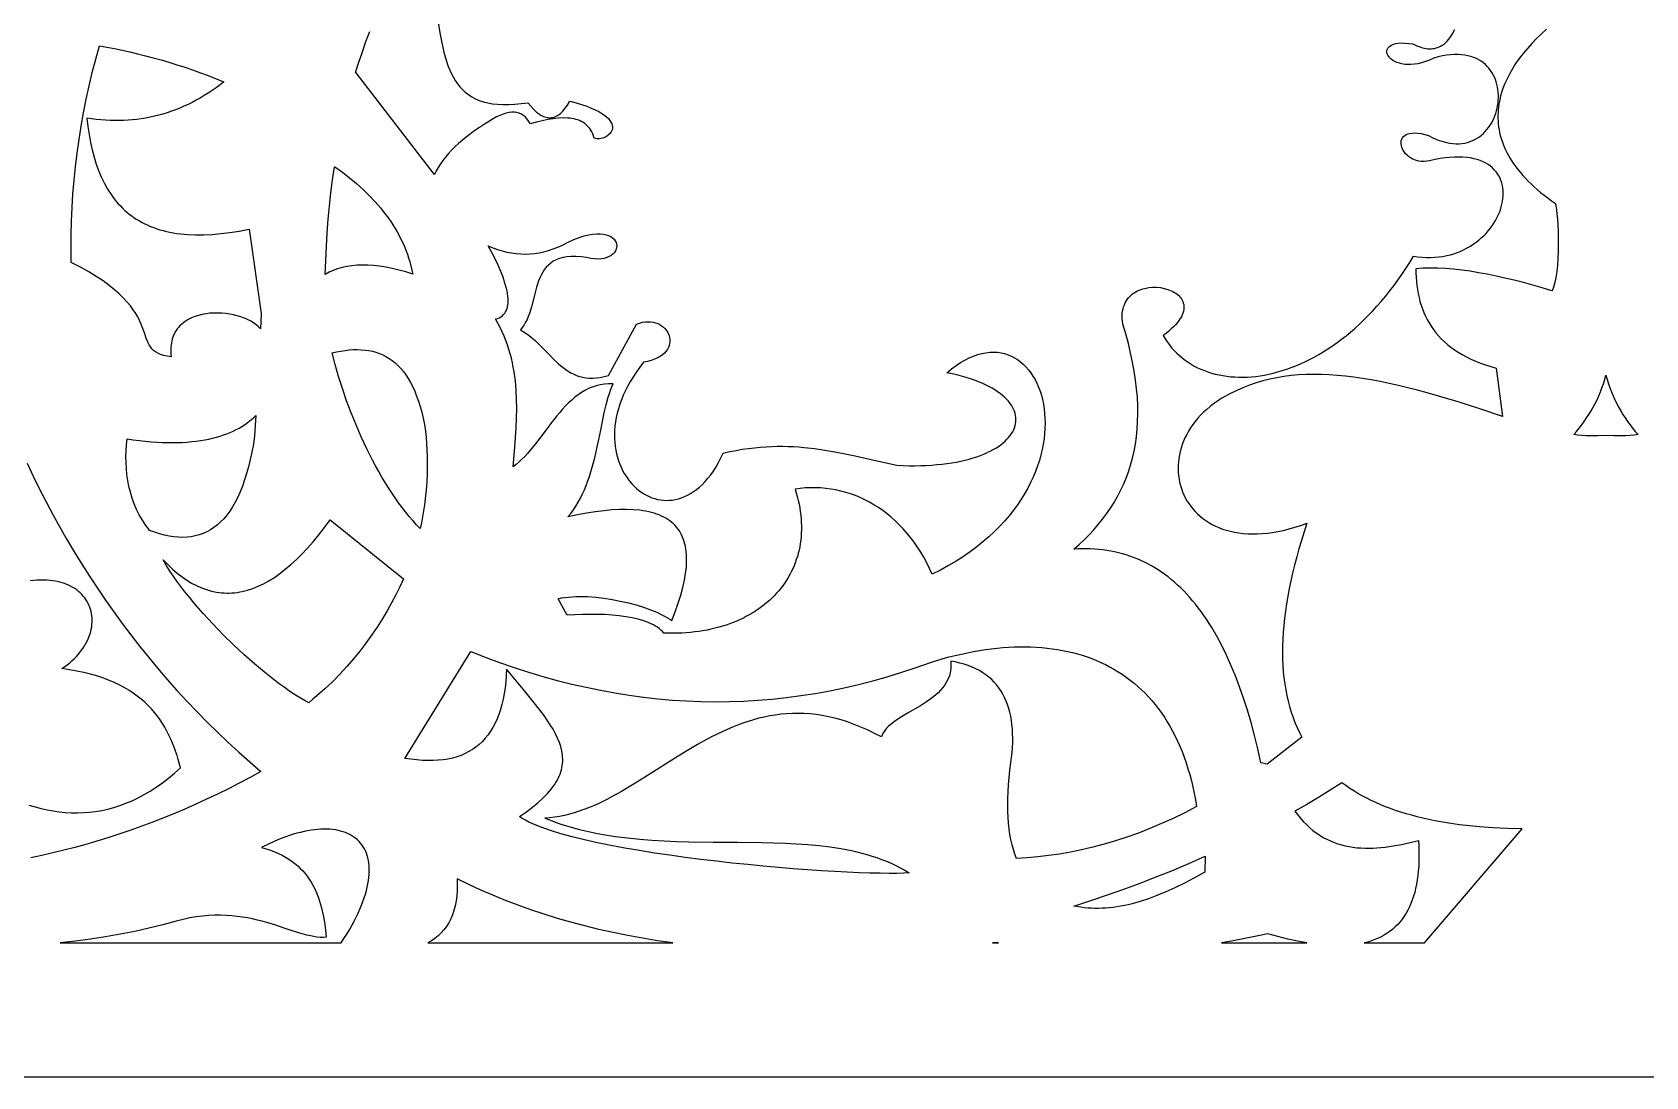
# Model space of a CAD drawing. Extents: x -52 to 65, y 50 to 90.
# Drawn here: x -2.42 to 30.79, y 49.67 to 71.16 of the extents above; entities that cross this region are included whole.
import ezdxf

# ---------------------------------------------------------------- set-up
doc = ezdxf.new("R2010")
doc.units = 0
doc.header["$MEASUREMENT"] = 0
doc.layers.add('LAYER_1', color=18, linetype='CONTINUOUS')

msp = doc.modelspace()

# ---------------------------------------------------------------- linework, layer by layer
at = {"layer": 'LAYER_1'}
for points in [[(5.939, 71.369), (5.972, 71.152), (6.009, 70.945), (6.03, 70.846), (6.053, 70.75), (6.078, 70.657), (6.105, 70.567), (6.135, 70.48), (6.168, 70.397), (6.204, 70.318), (6.243, 70.242), (6.285, 70.171), (6.331, 70.104), (6.382, 70.04), (6.436, 69.982), (6.495, 69.928), (6.559, 69.879), (6.628, 69.834), (6.702, 69.795), (6.782, 69.761), (6.867, 69.732), (6.958, 69.709), (7.056, 69.691), (7.159, 69.679), (7.27, 69.673), (7.387, 69.674), (7.512, 69.68), (7.644, 69.693), (7.783, 69.713), (7.844, 69.639), (7.904, 69.575), (7.963, 69.521), (8.021, 69.477), (8.049, 69.459), (8.078, 69.444), (8.106, 69.431), (8.134, 69.42), (8.162, 69.413), (8.189, 69.407), (8.217, 69.404), (8.244, 69.404), (8.271, 69.406), (8.298, 69.411), (8.324, 69.418), (8.35, 69.428), (8.376, 69.44), (8.402, 69.455), (8.428, 69.473), (8.453, 69.493), (8.503, 69.54), (8.553, 69.598), (8.601, 69.665), (8.649, 69.743), (8.775, 69.709), (8.889, 69.674), (8.993, 69.638), (9.085, 69.602), (9.168, 69.566), (9.24, 69.529), (9.303, 69.492), (9.357, 69.456), (9.403, 69.42), (9.44, 69.384), (9.47, 69.348), (9.493, 69.314), (9.509, 69.28), (9.519, 69.247), (9.523, 69.215), (9.522, 69.184), (9.515, 69.155), (9.505, 69.128), (9.49, 69.102), (9.473, 69.078), (9.451, 69.056), (9.428, 69.036), (9.402, 69.018), (9.375, 69.003), (9.346, 68.99), (9.317, 68.98), (9.287, 68.973), (9.257, 68.969), (9.228, 68.968), (9.2, 68.97), (9.173, 68.976), (9.149, 68.985), (9.134, 69.029), (9.117, 69.071), (9.098, 69.11), (9.078, 69.146), (9.055, 69.179), (9.031, 69.21), (9.004, 69.238), (8.976, 69.264), (8.947, 69.288), (8.915, 69.309), (8.882, 69.327), (8.847, 69.344), (8.81, 69.358), (8.772, 69.37), (8.732, 69.38), (8.69, 69.388), (8.647, 69.394), (8.603, 69.397), (8.509, 69.4), (8.409, 69.394), (8.304, 69.383), (8.194, 69.364), (8.078, 69.34), (7.958, 69.311), (7.833, 69.276), (7.802, 69.329), (7.768, 69.375), (7.731, 69.415), (7.692, 69.448), (7.649, 69.474), (7.604, 69.494), (7.556, 69.508), (7.505, 69.515), (7.451, 69.515), (7.395, 69.509), (7.335, 69.497), (7.273, 69.477), (7.208, 69.452), (7.14, 69.419), (7.069, 69.381), (6.995, 69.335), (6.89, 69.27), (6.789, 69.205), (6.693, 69.139), (6.601, 69.073), (6.513, 69.006), (6.431, 68.938), (6.352, 68.871), (6.279, 68.802), (6.21, 68.734), (6.146, 68.664), (6.086, 68.595), (6.032, 68.524), (5.982, 68.454), (5.937, 68.382), (5.897, 68.311), (5.862, 68.238), (5.862, 68.238), (5.832, 68.266), (4.252, 70.326), (4.237, 70.333), (4.304, 70.548), (4.376, 70.76), (4.45, 70.969), (4.528, 71.175)], [(28.744, 71.226), (28.639, 71.13), (28.538, 71.033), (28.442, 70.933), (28.351, 70.831), (28.265, 70.728), (28.185, 70.623), (28.11, 70.517), (28.042, 70.409), (27.98, 70.299), (27.925, 70.189), (27.876, 70.078), (27.835, 69.965), (27.801, 69.851), (27.775, 69.737), (27.765, 69.679), (27.757, 69.622), (27.751, 69.564), (27.747, 69.506), (27.745, 69.448), (27.745, 69.39), (27.748, 69.331), (27.752, 69.273), (27.76, 69.214), (27.769, 69.155), (27.78, 69.097), (27.794, 69.038), (27.811, 68.979), (27.83, 68.92), (27.851, 68.861), (27.875, 68.802), (27.901, 68.743), (27.93, 68.685), (27.962, 68.626), (27.996, 68.567), (28.032, 68.508), (28.072, 68.449), (28.114, 68.391), (28.159, 68.332), (28.207, 68.273), (28.258, 68.215), (28.311, 68.157), (28.367, 68.099), (28.427, 68.041), (28.489, 67.983), (28.554, 67.925), (28.623, 67.868), (28.694, 67.81), (28.769, 67.753), (28.846, 67.696), (28.927, 67.639), (28.939, 67.587), (28.95, 67.513), (28.96, 67.421), (28.97, 67.314), (28.977, 67.195), (28.983, 67.066), (28.986, 66.93), (28.987, 66.789), (28.985, 66.647), (28.979, 66.506), (28.97, 66.37), (28.957, 66.24), (28.939, 66.119), (28.916, 66.011), (28.903, 65.962), (28.889, 65.918), (28.873, 65.878), (28.856, 65.842), (28.658, 65.901), (28.462, 65.957), (28.269, 66.01), (28.078, 66.059), (27.89, 66.104), (27.706, 66.145), (27.524, 66.182), (27.346, 66.215), (27.171, 66.243), (26.999, 66.267), (26.832, 66.285), (26.668, 66.299), (26.508, 66.307), (26.352, 66.309), (26.201, 66.306), (26.054, 66.297), (26.056, 66.209), (26.061, 66.121), (26.067, 66.036), (26.077, 65.951), (26.089, 65.867), (26.104, 65.785), (26.121, 65.704), (26.141, 65.625), (26.165, 65.547), (26.191, 65.471), (26.221, 65.396), (26.253, 65.322), (26.289, 65.251), (26.329, 65.18), (26.372, 65.112), (26.418, 65.045), (26.468, 64.98), (26.522, 64.917), (26.579, 64.856), (26.641, 64.797), (26.706, 64.739), (26.775, 64.684), (26.849, 64.63), (26.927, 64.579), (27.009, 64.53), (27.096, 64.483), (27.187, 64.438), (27.282, 64.395), (27.383, 64.354), (27.488, 64.316), (27.598, 64.281), (27.712, 64.247), (27.842, 63.258), (27.375, 63.412), (26.928, 63.554), (26.712, 63.62), (26.5, 63.682), (26.292, 63.74), (26.09, 63.795), (25.891, 63.846), (25.696, 63.893), (25.506, 63.935), (25.319, 63.974), (25.136, 64.009), (24.957, 64.039), (24.782, 64.064), (24.609, 64.086), (24.441, 64.102), (24.275, 64.114), (24.112, 64.12), (23.953, 64.122), (23.796, 64.119), (23.642, 64.111), (23.491, 64.097), (23.342, 64.078), (23.195, 64.054), (23.051, 64.024), (22.909, 63.988), (22.769, 63.946), (22.631, 63.899), (22.494, 63.846), (22.36, 63.786), (22.226, 63.721), (22.137, 63.673), (22.052, 63.623), (21.971, 63.571), (21.894, 63.517), (21.821, 63.46), (21.752, 63.402), (21.687, 63.343), (21.625, 63.281), (21.568, 63.218), (21.515, 63.154), (21.465, 63.089), (21.42, 63.022), (21.378, 62.954), (21.34, 62.886), (21.305, 62.817), (21.275, 62.747), (21.248, 62.677), (21.225, 62.606), (21.206, 62.535), (21.19, 62.464), (21.178, 62.393), (21.17, 62.322), (21.165, 62.251), (21.164, 62.181), (21.167, 62.111), (21.173, 62.041), (21.182, 61.973), (21.195, 61.905), (21.212, 61.838), (21.232, 61.772), (21.255, 61.708), (21.282, 61.645), (21.312, 61.583), (21.346, 61.523), (21.383, 61.464), (21.423, 61.408), (21.466, 61.353), (21.513, 61.3), (21.564, 61.25), (21.617, 61.202), (21.674, 61.156), (21.733, 61.113), (21.796, 61.073), (21.862, 61.035), (21.932, 61), (22.004, 60.969), (22.08, 60.94), (22.158, 60.915), (22.24, 60.893), (22.325, 60.875), (22.412, 60.86), (22.503, 60.849), (22.596, 60.842), (22.693, 60.839), (22.792, 60.841), (22.895, 60.846), (23, 60.856), (23.108, 60.87), (23.219, 60.89), (23.333, 60.913), (23.449, 60.942), (23.569, 60.976), (23.691, 61.014), (23.815, 61.059), (23.757, 60.882), (23.703, 60.707), (23.651, 60.535), (23.604, 60.366), (23.56, 60.199), (23.52, 60.035), (23.483, 59.873), (23.45, 59.714), (23.42, 59.558), (23.394, 59.404), (23.372, 59.252), (23.353, 59.103), (23.337, 58.957), (23.325, 58.813), (23.317, 58.672), (23.312, 58.533), (23.311, 58.397), (23.313, 58.263), (23.319, 58.132), (23.328, 58.003), (23.341, 57.877), (23.357, 57.754), (23.377, 57.633), (23.4, 57.514), (23.427, 57.398), (23.457, 57.285), (23.491, 57.174), (23.528, 57.065), (23.569, 56.96), (23.613, 56.856), (23.661, 56.755), (23.712, 56.657), (23.71, 56.66), (22.995, 56.102), (22.867, 56.13), (22.866, 56.13), (22.803, 56.415), (22.735, 56.691), (22.664, 56.956), (22.589, 57.212), (22.51, 57.459), (22.428, 57.695), (22.342, 57.922), (22.252, 58.14), (22.158, 58.347), (22.061, 58.545), (21.96, 58.734), (21.856, 58.913), (21.802, 58.999), (21.748, 59.082), (21.692, 59.163), (21.636, 59.242), (21.579, 59.318), (21.521, 59.392), (21.462, 59.464), (21.402, 59.533), (21.341, 59.6), (21.279, 59.665), (21.217, 59.727), (21.153, 59.787), (21.089, 59.845), (21.023, 59.9), (20.957, 59.953), (20.89, 60.004), (20.822, 60.052), (20.753, 60.098), (20.684, 60.141), (20.613, 60.183), (20.541, 60.222), (20.469, 60.258), (20.396, 60.293), (20.322, 60.325), (20.247, 60.355), (20.171, 60.382), (20.094, 60.407), (20.016, 60.43), (19.938, 60.451), (19.858, 60.469), (19.778, 60.485), (19.697, 60.499), (19.615, 60.51), (19.532, 60.52), (19.448, 60.527), (19.364, 60.531), (19.278, 60.534), (19.192, 60.534), (19.105, 60.532), (19.017, 60.528), (19.126, 60.623), (19.231, 60.721), (19.332, 60.822), (19.429, 60.925), (19.521, 61.032), (19.609, 61.141), (19.692, 61.252), (19.771, 61.367), (19.845, 61.485), (19.915, 61.606), (19.979, 61.73), (20.038, 61.857), (20.093, 61.987), (20.142, 62.12), (20.185, 62.257), (20.224, 62.398), (20.257, 62.542), (20.284, 62.689), (20.305, 62.84), (20.321, 62.995), (20.331, 63.153), (20.335, 63.315), (20.333, 63.481), (20.325, 63.651), (20.31, 63.825), (20.289, 64.003), (20.262, 64.185), (20.228, 64.371), (20.187, 64.561), (20.14, 64.756), (20.086, 64.955), (20.025, 65.158), (20.017, 65.217), (20.013, 65.273), (20.012, 65.326), (20.015, 65.377), (20.021, 65.425), (20.03, 65.471), (20.042, 65.514), (20.057, 65.555), (20.074, 65.594), (20.095, 65.63), (20.117, 65.664), (20.142, 65.696), (20.169, 65.725), (20.197, 65.752), (20.228, 65.777), (20.26, 65.8), (20.294, 65.821), (20.329, 65.839), (20.365, 65.855), (20.403, 65.87), (20.441, 65.882), (20.48, 65.892), (20.559, 65.907), (20.64, 65.914), (20.721, 65.914), (20.801, 65.907), (20.879, 65.892), (20.954, 65.871), (21.023, 65.844), (21.056, 65.828), (21.087, 65.81), (21.117, 65.791), (21.144, 65.771), (21.17, 65.749), (21.193, 65.726), (21.214, 65.701), (21.232, 65.675), (21.248, 65.648), (21.261, 65.619), (21.271, 65.589), (21.278, 65.558), (21.282, 65.526), (21.283, 65.492), (21.28, 65.458), (21.273, 65.422), (21.263, 65.385), (21.248, 65.348), (21.23, 65.309), (21.207, 65.269), (21.18, 65.228), (21.148, 65.187), (21.112, 65.144), (21.071, 65.101), (21.024, 65.057), (20.973, 65.012), (20.916, 64.966), (20.854, 64.919), (20.895, 64.853), (20.938, 64.789), (20.983, 64.728), (21.031, 64.669), (21.082, 64.613), (21.135, 64.559), (21.19, 64.508), (21.247, 64.46), (21.307, 64.415), (21.368, 64.372), (21.432, 64.332), (21.497, 64.294), (21.565, 64.26), (21.634, 64.228), (21.705, 64.199), (21.778, 64.172), (21.853, 64.149), (21.929, 64.128), (22.006, 64.111), (22.085, 64.096), (22.165, 64.084), (22.247, 64.075), (22.33, 64.069), (22.414, 64.065), (22.499, 64.065), (22.586, 64.068), (22.673, 64.074), (22.761, 64.082), (22.85, 64.094), (22.94, 64.109), (23.031, 64.127), (23.122, 64.148), (23.214, 64.172), (23.306, 64.199), (23.399, 64.229), (23.493, 64.263), (23.586, 64.3), (23.68, 64.34), (23.774, 64.383), (23.869, 64.429), (23.963, 64.479), (24.057, 64.531), (24.152, 64.587), (24.246, 64.647), (24.34, 64.71), (24.434, 64.776), (24.527, 64.845), (24.62, 64.918), (24.713, 64.994), (24.805, 65.074), (24.897, 65.157), (24.988, 65.243), (25.078, 65.333), (25.168, 65.427), (25.256, 65.523), (25.344, 65.624), (25.431, 65.728), (25.517, 65.835), (25.602, 65.946), (25.685, 66.061), (25.768, 66.179), (25.849, 66.301), (25.929, 66.427), (26.007, 66.556), (26.099, 66.542), (26.189, 66.533), (26.278, 66.528), (26.365, 66.528), (26.449, 66.531), (26.532, 66.539), (26.612, 66.55), (26.691, 66.565), (26.767, 66.584), (26.841, 66.606), (26.913, 66.631), (26.983, 66.659), (27.05, 66.69), (27.115, 66.724), (27.178, 66.76), (27.238, 66.799), (27.295, 66.84), (27.35, 66.883), (27.403, 66.929), (27.453, 66.975), (27.5, 67.024), (27.544, 67.074), (27.586, 67.126), (27.624, 67.179), (27.66, 67.232), (27.693, 67.287), (27.723, 67.342), (27.75, 67.398), (27.774, 67.455), (27.795, 67.511), (27.813, 67.568), (27.827, 67.625), (27.839, 67.682), (27.847, 67.738), (27.852, 67.794), (27.853, 67.849), (27.851, 67.904), (27.845, 67.957), (27.836, 68.01), (27.824, 68.061), (27.808, 68.11), (27.788, 68.159), (27.764, 68.205), (27.737, 68.25), (27.706, 68.292), (27.671, 68.333), (27.633, 68.371), (27.59, 68.407), (27.544, 68.44), (27.493, 68.47), (27.438, 68.498), (27.38, 68.522), (27.317, 68.543), (27.25, 68.56), (27.179, 68.575), (27.103, 68.585), (27.023, 68.592), (26.939, 68.594), (26.85, 68.593), (26.757, 68.587), (26.66, 68.576), (26.558, 68.561), (26.451, 68.542), (26.34, 68.517), (26.281, 68.507), (26.225, 68.503), (26.171, 68.505), (26.12, 68.511), (26.072, 68.522), (26.026, 68.538), (25.983, 68.557), (25.944, 68.58), (25.908, 68.605), (25.875, 68.633), (25.845, 68.663), (25.82, 68.695), (25.798, 68.728), (25.78, 68.762), (25.767, 68.797), (25.758, 68.831), (25.753, 68.865), (25.753, 68.898), (25.757, 68.93), (25.767, 68.96), (25.782, 68.988), (25.801, 69.014), (25.826, 69.036), (25.857, 69.056), (25.893, 69.071), (25.935, 69.082), (25.983, 69.089), (26.038, 69.091), (26.098, 69.087), (26.165, 69.077), (26.238, 69.061), (26.318, 69.038), (26.395, 68.998), (26.47, 68.964), (26.544, 68.935), (26.615, 68.912), (26.685, 68.894), (26.753, 68.88), (26.819, 68.872), (26.883, 68.868), (26.945, 68.869), (27.004, 68.874), (27.062, 68.883), (27.118, 68.896), (27.171, 68.912), (27.223, 68.932), (27.272, 68.956), (27.319, 68.983), (27.363, 69.013), (27.406, 69.046), (27.446, 69.081), (27.484, 69.119), (27.519, 69.16), (27.552, 69.202), (27.583, 69.247), (27.611, 69.293), (27.637, 69.341), (27.661, 69.39), (27.681, 69.441), (27.7, 69.493), (27.715, 69.546), (27.728, 69.6), (27.739, 69.654), (27.747, 69.709), (27.752, 69.763), (27.754, 69.818), (27.754, 69.873), (27.751, 69.928), (27.745, 69.982), (27.736, 70.035), (27.724, 70.088), (27.71, 70.14), (27.692, 70.19), (27.672, 70.24), (27.649, 70.287), (27.622, 70.333), (27.593, 70.378), (27.561, 70.42), (27.525, 70.46), (27.487, 70.497), (27.445, 70.532), (27.4, 70.564), (27.352, 70.594), (27.301, 70.62), (27.246, 70.643), (27.188, 70.663), (27.127, 70.678), (27.063, 70.691), (26.995, 70.699), (26.924, 70.703), (26.849, 70.703), (26.771, 70.698), (26.689, 70.688), (26.604, 70.674), (26.516, 70.655), (26.424, 70.63), (26.338, 70.59), (26.255, 70.558), (26.175, 70.533), (26.098, 70.515), (26.025, 70.503), (25.955, 70.497), (25.89, 70.496), (25.828, 70.501), (25.77, 70.51), (25.717, 70.523), (25.668, 70.539), (25.624, 70.559), (25.584, 70.582), (25.55, 70.606), (25.521, 70.633), (25.497, 70.661), (25.479, 70.69), (25.467, 70.719), (25.461, 70.749), (25.46, 70.777), (25.466, 70.805), (25.479, 70.832), (25.498, 70.857), (25.524, 70.879), (25.557, 70.899), (25.597, 70.915), (25.644, 70.928), (25.699, 70.937), (25.762, 70.941), (25.832, 70.94), (25.911, 70.934), (25.997, 70.922), (26.078, 70.882), (26.117, 70.866), (26.156, 70.853), (26.194, 70.842), (26.231, 70.833), (26.268, 70.827), (26.304, 70.823), (26.339, 70.821), (26.373, 70.822), (26.407, 70.826), (26.44, 70.831), (26.473, 70.839), (26.504, 70.849), (26.535, 70.862), (26.565, 70.876), (26.595, 70.893), (26.623, 70.912), (26.651, 70.933), (26.677, 70.957), (26.703, 70.982), (26.728, 71.01), (26.776, 71.072), (26.819, 71.142), (26.859, 71.22)], [(-2.524, 62.293), (-2.397, 62.026), (-2.266, 61.761), (-2.131, 61.499), (-1.992, 61.238), (-1.849, 60.98), (-1.703, 60.724), (-1.552, 60.47), (-1.398, 60.219), (-1.239, 59.969), (-1.077, 59.723), (-0.911, 59.478), (-0.741, 59.237), (-0.567, 58.997), (-0.389, 58.761), (-0.207, 58.527), (-0.021, 58.296), (0.169, 58.068), (0.363, 57.842), (0.561, 57.62), (0.763, 57.4), (0.969, 57.183), (1.179, 56.97), (1.393, 56.759), (1.611, 56.552), (1.833, 56.348), (2.059, 56.147), (2.289, 55.949), (2.067, 55.828), (1.844, 55.711), (1.62, 55.597), (1.397, 55.487), (1.172, 55.38), (0.948, 55.277), (0.722, 55.178), (0.497, 55.082), (0.271, 54.99), (0.045, 54.902), (-0.181, 54.817), (-0.407, 54.736), (-0.634, 54.659), (-0.861, 54.586), (-1.088, 54.516), (-1.314, 54.45), (-1.541, 54.388), (-1.768, 54.33), (-1.995, 54.275), (-2.221, 54.224), (-2.447, 54.177)], [(-2.485, 55.26), (-2.36, 55.223), (-2.236, 55.191), (-2.111, 55.163), (-1.986, 55.14), (-1.861, 55.122), (-1.736, 55.11), (-1.611, 55.102), (-1.487, 55.1), (-1.362, 55.104), (-1.237, 55.113), (-1.112, 55.128), (-0.987, 55.15), (-0.863, 55.177), (-0.738, 55.21), (-0.613, 55.25), (-0.488, 55.296), (-0.363, 55.349), (-0.239, 55.409), (-0.114, 55.475), (0.011, 55.549), (0.136, 55.63), (0.261, 55.718), (0.385, 55.813), (0.51, 55.916), (0.635, 56.027), (0.588, 56.198), (0.562, 56.283), (0.534, 56.368), (0.504, 56.452), (0.471, 56.536), (0.435, 56.618), (0.397, 56.7), (0.356, 56.781), (0.312, 56.861), (0.264, 56.939), (0.213, 57.016), (0.158, 57.091), (0.1, 57.165), (0.037, 57.237), (-0.029, 57.307), (-0.1, 57.375), (-0.176, 57.441), (-0.256, 57.504), (-0.341, 57.565), (-0.432, 57.624), (-0.527, 57.68), (-0.628, 57.733), (-0.734, 57.783), (-0.846, 57.831), (-0.965, 57.875), (-1.089, 57.916), (-1.219, 57.953), (-1.356, 57.987), (-1.5, 58.018), (-1.65, 58.044), (-1.808, 58.067), (-1.751, 58.107), (-1.696, 58.147), (-1.645, 58.189), (-1.596, 58.232), (-1.55, 58.275), (-1.507, 58.319), (-1.467, 58.364), (-1.429, 58.41), (-1.395, 58.456), (-1.362, 58.502), (-1.333, 58.549), (-1.306, 58.596), (-1.283, 58.643), (-1.261, 58.691), (-1.243, 58.738), (-1.226, 58.786), (-1.213, 58.833), (-1.202, 58.881), (-1.194, 58.928), (-1.188, 58.975), (-1.185, 59.021), (-1.184, 59.067), (-1.186, 59.113), (-1.19, 59.158), (-1.197, 59.202), (-1.206, 59.246), (-1.218, 59.288), (-1.232, 59.33), (-1.249, 59.371), (-1.267, 59.411), (-1.289, 59.45), (-1.312, 59.488), (-1.338, 59.525), (-1.366, 59.56), (-1.397, 59.594), (-1.43, 59.626), (-1.465, 59.657), (-1.502, 59.687), (-1.542, 59.714), (-1.583, 59.74), (-1.627, 59.764), (-1.673, 59.787), (-1.722, 59.807), (-1.772, 59.825), (-1.825, 59.841), (-1.879, 59.855), (-1.936, 59.867), (-1.995, 59.877), (-2.056, 59.884), (-2.119, 59.888), (-2.183, 59.89), (-2.25, 59.89), (-2.319, 59.887), (-2.39, 59.881), (-2.463, 59.872)], [(-51.834, 49.67), (64.619, 49.67)]]:
    msp.add_lwpolyline(points, dxfattribs=at)
for points in [[(-1.615, 66.427), (-1.619, 66.71), (-1.618, 66.992), (-1.611, 67.274), (-1.598, 67.555), (-1.58, 67.836), (-1.557, 68.116), (-1.528, 68.395), (-1.494, 68.674), (-1.454, 68.952), (-1.41, 69.23), (-1.36, 69.507), (-1.305, 69.783), (-1.245, 70.059), (-1.181, 70.334), (-1.111, 70.609), (-1.036, 70.883), (-0.881, 70.856), (-0.725, 70.825), (-0.567, 70.793), (-0.409, 70.758), (-0.249, 70.72), (-0.089, 70.68), (0.072, 70.638), (0.233, 70.593), (0.395, 70.545), (0.557, 70.495), (0.72, 70.442), (0.882, 70.387), (1.044, 70.329), (1.206, 70.269), (1.367, 70.206), (1.528, 70.14), (1.448, 70.079), (1.368, 70.02), (1.287, 69.964), (1.205, 69.91), (1.123, 69.858), (1.041, 69.809), (0.957, 69.763), (0.874, 69.719), (0.789, 69.677), (0.705, 69.638), (0.619, 69.601), (0.534, 69.567), (0.447, 69.535), (0.361, 69.506), (0.273, 69.479), (0.185, 69.455), (0.097, 69.433), (0.008, 69.413), (-0.082, 69.396), (-0.172, 69.381), (-0.262, 69.369), (-0.353, 69.359), (-0.445, 69.352), (-0.537, 69.347), (-0.629, 69.344), (-0.723, 69.344), (-0.816, 69.347), (-0.911, 69.352), (-1.005, 69.359), (-1.101, 69.369), (-1.196, 69.381), (-1.293, 69.396), (-1.273, 69.223), (-1.248, 69.057), (-1.219, 68.896), (-1.184, 68.742), (-1.145, 68.593), (-1.101, 68.451), (-1.052, 68.315), (-0.998, 68.186), (-0.938, 68.062), (-0.873, 67.945), (-0.839, 67.889), (-0.803, 67.835), (-0.766, 67.782), (-0.728, 67.731), (-0.688, 67.682), (-0.647, 67.634), (-0.604, 67.588), (-0.56, 67.543), (-0.515, 67.5), (-0.468, 67.459), (-0.419, 67.42), (-0.37, 67.382), (-0.318, 67.346), (-0.266, 67.312), (-0.211, 67.279), (-0.156, 67.248), (-0.099, 67.219), (-0.04, 67.191), (0.02, 67.166), (0.082, 67.142), (0.145, 67.119), (0.21, 67.099), (0.276, 67.08), (0.344, 67.064), (0.413, 67.048), (0.485, 67.035), (0.557, 67.024), (0.631, 67.014), (0.785, 67), (0.944, 66.993), (1.111, 66.994), (1.284, 67.003), (1.464, 67.018), (1.65, 67.041), (1.844, 67.072), (2.044, 67.111), (2.294, 65.376), (2.278, 65.061), (2.237, 65.104), (2.189, 65.145), (2.136, 65.182), (2.078, 65.218), (2.015, 65.25), (1.948, 65.279), (1.877, 65.305), (1.803, 65.328), (1.726, 65.347), (1.647, 65.362), (1.567, 65.374), (1.486, 65.382), (1.404, 65.385), (1.322, 65.385), (1.24, 65.38), (1.16, 65.371), (1.081, 65.356), (1.004, 65.337), (0.93, 65.314), (0.859, 65.284), (0.791, 65.25), (0.728, 65.211), (0.669, 65.165), (0.616, 65.114), (0.591, 65.087), (0.568, 65.058), (0.547, 65.027), (0.527, 64.995), (0.509, 64.961), (0.492, 64.926), (0.478, 64.889), (0.465, 64.851), (0.455, 64.811), (0.446, 64.769), (0.439, 64.726), (0.435, 64.681), (0.433, 64.634), (0.433, 64.586), (0.435, 64.536), (0.44, 64.484), (0.357, 64.497), (0.284, 64.513), (0.221, 64.533), (0.166, 64.557), (0.119, 64.584), (0.079, 64.615), (0.045, 64.649), (0.015, 64.687), (-0.01, 64.727), (-0.032, 64.772), (-0.052, 64.819), (-0.071, 64.87), (-0.109, 64.98), (-0.152, 65.101), (-0.179, 65.166), (-0.21, 65.234), (-0.246, 65.304), (-0.288, 65.377), (-0.338, 65.453), (-0.395, 65.531), (-0.462, 65.611), (-0.538, 65.693), (-0.625, 65.778), (-0.724, 65.865), (-0.835, 65.954), (-0.96, 66.045), (-1.1, 66.137), (-1.255, 66.232), (-1.426, 66.329)], [(3.801, 68.392), (3.813, 68.394), (3.966, 68.281), (4.114, 68.166), (4.255, 68.047), (4.39, 67.926), (4.518, 67.801), (4.639, 67.674), (4.754, 67.542), (4.808, 67.475), (4.86, 67.408), (4.911, 67.339), (4.959, 67.269), (5.006, 67.198), (5.05, 67.127), (5.093, 67.054), (5.133, 66.981), (5.171, 66.906), (5.208, 66.83), (5.241, 66.754), (5.273, 66.676), (5.302, 66.597), (5.329, 66.517), (5.354, 66.436), (5.377, 66.354), (5.397, 66.27), (5.414, 66.186), (5.269, 66.23), (5.128, 66.268), (4.992, 66.299), (4.86, 66.326), (4.732, 66.346), (4.609, 66.36), (4.49, 66.369), (4.375, 66.371), (4.265, 66.368), (4.159, 66.359), (4.057, 66.343), (3.96, 66.322), (3.867, 66.296), (3.778, 66.263), (3.694, 66.224), (3.614, 66.18), (3.614, 66.18), (3.623, 66.468), (3.636, 66.753), (3.653, 67.034), (3.674, 67.313), (3.699, 67.587), (3.729, 67.859), (3.763, 68.127)], [(6.965, 66.765), (7.061, 66.726), (7.157, 66.691), (7.253, 66.662), (7.349, 66.639), (7.445, 66.62), (7.54, 66.607), (7.636, 66.6), (7.731, 66.597), (7.827, 66.601), (7.922, 66.61), (8.017, 66.624), (8.112, 66.645), (8.207, 66.671), (8.302, 66.703), (8.397, 66.74), (8.492, 66.784), (8.614, 66.846), (8.729, 66.897), (8.837, 66.939), (8.938, 66.97), (9.031, 66.993), (9.117, 67.008), (9.197, 67.015), (9.269, 67.015), (9.334, 67.009), (9.392, 66.997), (9.444, 66.98), (9.488, 66.958), (9.526, 66.933), (9.556, 66.904), (9.58, 66.872), (9.598, 66.838), (9.608, 66.803), (9.612, 66.768), (9.609, 66.731), (9.6, 66.696), (9.584, 66.661), (9.562, 66.628), (9.534, 66.598), (9.498, 66.57), (9.457, 66.546), (9.409, 66.525), (9.355, 66.51), (9.295, 66.5), (9.228, 66.496), (9.156, 66.499), (9.077, 66.508), (8.992, 66.526), (8.878, 66.541), (8.772, 66.549), (8.676, 66.549), (8.587, 66.541), (8.506, 66.528), (8.433, 66.507), (8.366, 66.481), (8.306, 66.45), (8.252, 66.413), (8.204, 66.372), (8.16, 66.326), (8.121, 66.276), (8.087, 66.223), (8.056, 66.166), (8.028, 66.107), (8.004, 66.045), (7.981, 65.981), (7.961, 65.916), (7.924, 65.781), (7.854, 65.509), (7.814, 65.377), (7.791, 65.314), (7.765, 65.253), (7.736, 65.194), (7.704, 65.139), (7.668, 65.087), (7.628, 65.038), (7.684, 65.007), (7.738, 64.973), (7.79, 64.936), (7.841, 64.896), (7.891, 64.855), (7.939, 64.811), (8.034, 64.719), (8.22, 64.528), (8.313, 64.434), (8.409, 64.344), (8.459, 64.301), (8.509, 64.261), (8.561, 64.223), (8.615, 64.188), (8.67, 64.156), (8.727, 64.127), (8.786, 64.102), (8.847, 64.081), (8.911, 64.065), (8.977, 64.053), (9.046, 64.047), (9.119, 64.045), (9.194, 64.05), (9.273, 64.06), (9.355, 64.077), (9.441, 64.101), (10.02, 65.158), (10.082, 65.179), (10.142, 65.194), (10.2, 65.203), (10.256, 65.206), (10.309, 65.204), (10.36, 65.196), (10.409, 65.184), (10.454, 65.168), (10.496, 65.147), (10.535, 65.123), (10.571, 65.096), (10.602, 65.065), (10.63, 65.032), (10.654, 64.997), (10.673, 64.96), (10.689, 64.921), (10.699, 64.881), (10.704, 64.84), (10.705, 64.799), (10.7, 64.758), (10.69, 64.716), (10.674, 64.675), (10.653, 64.635), (10.625, 64.596), (10.591, 64.559), (10.551, 64.524), (10.504, 64.491), (10.451, 64.46), (10.39, 64.433), (10.322, 64.408), (10.247, 64.388), (10.165, 64.371), (10.088, 64.273), (10.018, 64.176), (9.953, 64.079), (9.893, 63.982), (9.839, 63.886), (9.79, 63.79), (9.746, 63.695), (9.708, 63.601), (9.674, 63.508), (9.645, 63.415), (9.62, 63.324), (9.601, 63.234), (9.585, 63.145), (9.574, 63.057), (9.567, 62.971), (9.564, 62.887), (9.565, 62.804), (9.57, 62.722), (9.579, 62.643), (9.591, 62.566), (9.607, 62.49), (9.625, 62.417), (9.647, 62.346), (9.673, 62.277), (9.701, 62.21), (9.732, 62.146), (9.765, 62.085), (9.802, 62.026), (9.84, 61.971), (9.881, 61.917), (9.925, 61.867), (9.97, 61.82), (10.017, 61.777), (10.067, 61.736), (10.118, 61.699), (10.17, 61.665), (10.224, 61.635), (10.28, 61.608), (10.336, 61.585), (10.394, 61.566), (10.453, 61.551), (10.513, 61.54), (10.573, 61.533), (10.634, 61.53), (10.696, 61.531), (10.758, 61.537), (10.82, 61.547), (10.883, 61.562), (10.945, 61.582), (11.008, 61.606), (11.07, 61.636), (11.132, 61.67), (11.193, 61.709), (11.254, 61.754), (11.314, 61.803), (11.374, 61.858), (11.432, 61.919), (11.489, 61.985), (11.545, 62.057), (11.6, 62.134), (11.654, 62.217), (11.705, 62.306), (11.756, 62.402), (11.804, 62.503), (11.937, 62.532), (12.068, 62.558), (12.195, 62.58), (12.321, 62.598), (12.444, 62.613), (12.565, 62.625), (12.683, 62.634), (12.8, 62.64), (12.915, 62.643), (13.029, 62.643), (13.141, 62.641), (13.251, 62.636), (13.36, 62.629), (13.468, 62.62), (13.682, 62.596), (13.892, 62.565), (14.101, 62.529), (14.309, 62.487), (14.517, 62.443), (14.939, 62.347), (15.376, 62.251), (15.504, 62.246), (15.628, 62.243), (15.749, 62.243), (15.867, 62.245), (15.982, 62.249), (16.093, 62.256), (16.201, 62.265), (16.305, 62.275), (16.407, 62.288), (16.505, 62.303), (16.599, 62.319), (16.69, 62.338), (16.778, 62.358), (16.863, 62.38), (16.943, 62.403), (17.021, 62.428), (17.095, 62.455), (17.165, 62.482), (17.232, 62.512), (17.296, 62.542), (17.356, 62.574), (17.413, 62.607), (17.465, 62.641), (17.515, 62.675), (17.561, 62.711), (17.603, 62.748), (17.641, 62.786), (17.676, 62.824), (17.708, 62.863), (17.736, 62.903), (17.76, 62.943), (17.78, 62.984), (17.797, 63.025), (17.81, 63.067), (17.819, 63.108), (17.825, 63.15), (17.826, 63.193), (17.824, 63.235), (17.819, 63.277), (17.809, 63.32), (17.796, 63.362), (17.779, 63.404), (17.758, 63.446), (17.733, 63.487), (17.704, 63.529), (17.672, 63.569), (17.635, 63.61), (17.595, 63.649), (17.551, 63.689), (17.502, 63.727), (17.45, 63.765), (17.394, 63.801), (17.334, 63.837), (17.27, 63.872), (17.202, 63.906), (17.13, 63.939), (17.054, 63.971), (16.974, 64.002), (16.889, 64.031), (16.801, 64.059), (16.709, 64.086), (16.612, 64.111), (16.512, 64.134), (16.407, 64.156), (16.501, 64.233), (16.594, 64.303), (16.685, 64.364), (16.776, 64.417), (16.865, 64.462), (16.953, 64.499), (17.04, 64.53), (17.124, 64.553), (17.207, 64.569), (17.289, 64.578), (17.368, 64.58), (17.445, 64.576), (17.52, 64.565), (17.593, 64.549), (17.664, 64.526), (17.732, 64.498), (17.798, 64.464), (17.861, 64.425), (17.921, 64.381), (17.978, 64.331), (18.033, 64.277), (18.084, 64.218), (18.132, 64.155), (18.177, 64.087), (18.219, 64.016), (18.257, 63.94), (18.291, 63.861), (18.322, 63.778), (18.349, 63.692), (18.372, 63.603), (18.391, 63.51), (18.406, 63.415), (18.417, 63.318), (18.424, 63.217), (18.426, 63.115), (18.423, 63.011), (18.416, 62.905), (18.405, 62.797), (18.388, 62.687), (18.367, 62.577), (18.34, 62.465), (18.308, 62.352), (18.272, 62.238), (18.229, 62.124), (18.182, 62.01), (18.129, 61.895), (18.07, 61.781), (18.005, 61.666), (17.935, 61.552), (17.858, 61.439), (17.776, 61.326), (17.687, 61.214), (17.592, 61.103), (17.491, 60.994), (17.383, 60.886), (17.269, 60.779), (17.148, 60.675), (17.02, 60.572), (16.886, 60.472), (16.744, 60.374), (16.595, 60.279), (16.439, 60.187), (16.276, 60.097), (16.105, 60.011), (16.05, 60.13), (15.992, 60.246), (15.931, 60.358), (15.866, 60.466), (15.799, 60.569), (15.73, 60.669), (15.657, 60.765), (15.582, 60.856), (15.505, 60.944), (15.425, 61.027), (15.343, 61.106), (15.259, 61.181), (15.173, 61.252), (15.085, 61.318), (14.995, 61.381), (14.904, 61.438), (14.81, 61.492), (14.715, 61.541), (14.619, 61.586), (14.522, 61.627), (14.423, 61.663), (14.323, 61.695), (14.222, 61.722), (14.119, 61.745), (14.017, 61.763), (13.913, 61.777), (13.809, 61.786), (13.704, 61.791), (13.598, 61.791), (13.492, 61.786), (13.386, 61.777), (13.28, 61.763), (13.305, 61.684), (13.327, 61.606), (13.346, 61.528), (13.363, 61.451), (13.377, 61.374), (13.389, 61.298), (13.398, 61.223), (13.405, 61.148), (13.41, 61.074), (13.412, 61), (13.412, 60.928), (13.409, 60.856), (13.405, 60.785), (13.397, 60.714), (13.388, 60.645), (13.376, 60.576), (13.362, 60.508), (13.346, 60.442), (13.328, 60.376), (13.307, 60.311), (13.285, 60.247), (13.26, 60.184), (13.233, 60.122), (13.204, 60.061), (13.173, 60.002), (13.14, 59.943), (13.105, 59.886), (13.068, 59.83), (13.028, 59.774), (12.987, 59.721), (12.944, 59.668), (12.899, 59.617), (12.853, 59.567), (12.804, 59.518), (12.753, 59.471), (12.701, 59.425), (12.647, 59.38), (12.591, 59.337), (12.533, 59.295), (12.474, 59.255), (12.412, 59.216), (12.349, 59.179), (12.285, 59.144), (12.218, 59.109), (12.151, 59.077), (12.081, 59.046), (12.01, 59.017), (11.937, 58.99), (11.863, 58.964), (11.787, 58.94), (11.71, 58.918), (11.631, 58.897), (11.551, 58.878), (11.469, 58.862), (11.386, 58.847), (11.301, 58.833), (11.215, 58.822), (11.128, 58.813), (11.04, 58.806), (10.95, 58.8), (10.858, 58.797), (10.766, 58.796), (10.672, 58.797), (10.577, 58.8), (10.55, 58.831), (10.52, 58.862), (10.486, 58.89), (10.449, 58.918), (10.409, 58.943), (10.367, 58.968), (10.321, 58.99), (10.272, 59.012), (10.221, 59.032), (10.168, 59.051), (10.054, 59.084), (9.931, 59.112), (9.8, 59.136), (9.663, 59.154), (9.52, 59.168), (9.372, 59.178), (9.219, 59.183), (9.064, 59.184), (8.907, 59.182), (8.749, 59.176), (8.59, 59.166), (8.406, 59.507), (8.474, 59.521), (8.544, 59.533), (8.617, 59.541), (8.692, 59.548), (8.769, 59.552), (8.848, 59.553), (8.929, 59.552), (9.011, 59.55), (9.178, 59.538), (9.347, 59.518), (9.517, 59.492), (9.685, 59.459), (9.85, 59.421), (10.009, 59.378), (10.161, 59.331), (10.304, 59.28), (10.435, 59.227), (10.553, 59.171), (10.607, 59.143), (10.656, 59.114), (10.701, 59.085), (10.742, 59.056), (10.813, 59.238), (10.875, 59.412), (10.927, 59.578), (10.97, 59.736), (11.004, 59.887), (11.028, 60.03), (11.037, 60.098), (11.044, 60.165), (11.048, 60.23), (11.05, 60.293), (11.05, 60.354), (11.047, 60.413), (11.043, 60.47), (11.036, 60.525), (11.026, 60.579), (11.015, 60.631), (11.001, 60.68), (10.985, 60.728), (10.967, 60.774), (10.947, 60.819), (10.924, 60.861), (10.9, 60.902), (10.873, 60.94), (10.844, 60.977), (10.813, 61.012), (10.779, 61.046), (10.744, 61.077), (10.706, 61.107), (10.666, 61.135), (10.624, 61.161), (10.58, 61.185), (10.534, 61.208), (10.485, 61.229), (10.435, 61.248), (10.382, 61.265), (10.327, 61.281), (10.27, 61.294), (10.212, 61.306), (10.151, 61.317), (10.087, 61.325), (9.955, 61.337), (9.815, 61.342), (9.666, 61.34), (9.509, 61.332), (9.344, 61.316), (9.171, 61.294), (8.99, 61.265), (8.801, 61.23), (8.604, 61.188), (8.664, 61.259), (8.719, 61.334), (8.772, 61.412), (8.82, 61.493), (8.866, 61.576), (8.908, 61.661), (8.948, 61.749), (8.984, 61.839), (9.019, 61.93), (9.051, 62.022), (9.08, 62.116), (9.108, 62.211), (9.158, 62.402), (9.203, 62.594), (9.244, 62.784), (9.282, 62.972), (9.355, 63.33), (9.394, 63.497), (9.436, 63.653), (9.459, 63.726), (9.483, 63.796), (9.508, 63.863), (9.536, 63.925), (9.444, 63.927), (9.356, 63.921), (9.27, 63.908), (9.188, 63.888), (9.109, 63.862), (9.032, 63.83), (8.958, 63.792), (8.886, 63.75), (8.817, 63.702), (8.75, 63.651), (8.684, 63.595), (8.621, 63.536), (8.558, 63.474), (8.498, 63.409), (8.439, 63.341), (8.381, 63.272), (8.267, 63.129), (8.157, 62.983), (7.939, 62.695), (7.829, 62.56), (7.774, 62.495), (7.717, 62.434), (7.66, 62.375), (7.602, 62.32), (7.542, 62.27), (7.481, 62.223), (7.516, 62.626), (7.53, 62.825), (7.542, 63.022), (7.55, 63.219), (7.553, 63.413), (7.551, 63.606), (7.541, 63.797), (7.534, 63.892), (7.525, 63.987), (7.513, 64.081), (7.499, 64.175), (7.483, 64.268), (7.465, 64.361), (7.444, 64.453), (7.42, 64.545), (7.393, 64.636), (7.363, 64.727), (7.331, 64.818), (7.295, 64.908), (7.256, 64.997), (7.213, 65.087), (7.167, 65.175), (7.117, 65.263), (7.157, 65.275), (7.194, 65.289), (7.227, 65.307), (7.257, 65.328), (7.283, 65.352), (7.306, 65.379), (7.325, 65.408), (7.341, 65.441), (7.354, 65.475), (7.364, 65.513), (7.371, 65.553), (7.375, 65.595), (7.376, 65.639), (7.374, 65.685), (7.37, 65.734), (7.363, 65.784), (7.354, 65.836), (7.342, 65.89), (7.311, 66.002), (7.272, 66.12), (7.224, 66.242), (7.169, 66.369), (7.107, 66.499), (7.039, 66.631)], [(5.568, 60.95), (5.491, 61.029), (5.415, 61.113), (5.34, 61.2), (5.266, 61.291), (5.193, 61.385), (5.121, 61.482), (5.05, 61.582), (4.98, 61.685), (4.912, 61.791), (4.844, 61.899), (4.778, 62.01), (4.713, 62.123), (4.65, 62.237), (4.587, 62.354), (4.467, 62.592), (4.354, 62.835), (4.246, 63.081), (4.145, 63.331), (4.052, 63.581), (3.966, 63.831), (3.887, 64.079), (3.817, 64.325), (3.756, 64.565), (3.846, 64.586), (3.934, 64.603), (4.021, 64.616), (4.107, 64.625), (4.19, 64.631), (4.272, 64.633), (4.352, 64.63), (4.431, 64.623), (4.508, 64.612), (4.582, 64.597), (4.655, 64.577), (4.726, 64.553), (4.795, 64.523), (4.862, 64.49), (4.927, 64.451), (4.99, 64.407), (5.051, 64.358), (5.109, 64.305), (5.166, 64.245), (5.22, 64.181), (5.271, 64.111), (5.321, 64.036), (5.368, 63.955), (5.412, 63.868), (5.454, 63.775), (5.494, 63.677), (5.531, 63.572), (5.566, 63.462), (5.597, 63.345), (5.626, 63.222), (5.653, 63.092), (5.677, 62.956), (5.688, 62.826), (5.697, 62.697), (5.704, 62.568), (5.708, 62.44), (5.71, 62.312), (5.71, 62.185), (5.707, 62.059), (5.702, 61.933), (5.694, 61.808), (5.684, 61.683), (5.671, 61.56), (5.656, 61.436), (5.638, 61.314), (5.617, 61.192), (5.594, 61.07)], [(29.967, 64.103), (29.991, 64.015), (30.018, 63.928), (30.048, 63.844), (30.079, 63.761), (30.114, 63.68), (30.15, 63.6), (30.189, 63.522), (30.229, 63.446), (30.272, 63.37), (30.317, 63.297), (30.364, 63.225), (30.413, 63.154), (30.464, 63.084), (30.517, 63.016), (30.572, 62.949), (30.629, 62.884), (30.546, 62.872), (30.463, 62.864), (30.38, 62.858), (30.298, 62.856), (30.132, 62.857), (29.967, 62.864), (29.802, 62.857), (29.636, 62.856), (29.554, 62.858), (29.471, 62.864), (29.388, 62.872), (29.305, 62.884), (29.362, 62.949), (29.417, 63.016), (29.47, 63.084), (29.521, 63.154), (29.57, 63.225), (29.617, 63.297), (29.662, 63.37), (29.705, 63.446), (29.745, 63.522), (29.784, 63.6), (29.82, 63.68), (29.855, 63.761), (29.886, 63.844), (29.916, 63.928), (29.942, 64.015)], [(2.182, 63.274), (2.16, 62.856), (2.133, 62.686), (2.102, 62.523), (2.069, 62.368), (2.033, 62.221), (1.994, 62.081), (1.953, 61.949), (1.908, 61.824), (1.861, 61.707), (1.812, 61.597), (1.76, 61.494), (1.705, 61.398), (1.647, 61.31), (1.587, 61.228), (1.525, 61.153), (1.46, 61.086), (1.393, 61.025), (1.323, 60.97), (1.251, 60.922), (1.176, 60.881), (1.099, 60.847), (1.019, 60.818), (0.938, 60.797), (0.854, 60.781), (0.768, 60.772), (0.679, 60.768), (0.588, 60.771), (0.496, 60.78), (0.401, 60.795), (0.303, 60.815), (0.204, 60.841), (0.103, 60.873), (-0.001, 60.911), (-0.041, 60.962), (-0.079, 61.014), (-0.116, 61.066), (-0.15, 61.12), (-0.183, 61.174), (-0.214, 61.23), (-0.27, 61.343), (-0.319, 61.458), (-0.361, 61.576), (-0.397, 61.696), (-0.426, 61.817), (-0.45, 61.939), (-0.468, 62.062), (-0.48, 62.186), (-0.486, 62.309), (-0.488, 62.432), (-0.485, 62.554), (-0.477, 62.675), (-0.465, 62.795), (-0.337, 62.776), (-0.212, 62.76), (-0.09, 62.746), (0.029, 62.735), (0.144, 62.727), (0.257, 62.722), (0.366, 62.718), (0.472, 62.718), (0.575, 62.719), (0.675, 62.723), (0.773, 62.729), (0.867, 62.738), (0.958, 62.748), (1.047, 62.761), (1.132, 62.775), (1.215, 62.792), (1.295, 62.81), (1.373, 62.83), (1.447, 62.852), (1.519, 62.876), (1.588, 62.901), (1.655, 62.928), (1.719, 62.957), (1.78, 62.987), (1.839, 63.018), (1.896, 63.051), (1.949, 63.085), (2.001, 63.121), (2.05, 63.158), (2.096, 63.195), (2.141, 63.234)], [(0.278, 60.305), (0.373, 60.207), (0.469, 60.117), (0.567, 60.034), (0.665, 59.958), (0.763, 59.89), (0.863, 59.829), (0.964, 59.776), (1.065, 59.731), (1.167, 59.694), (1.271, 59.664), (1.374, 59.643), (1.427, 59.635), (1.479, 59.629), (1.532, 59.625), (1.585, 59.623), (1.638, 59.623), (1.691, 59.626), (1.744, 59.63), (1.798, 59.636), (1.852, 59.645), (1.905, 59.655), (2.014, 59.682), (2.123, 59.718), (2.233, 59.762), (2.343, 59.814), (2.454, 59.875), (2.566, 59.945), (2.678, 60.023), (2.791, 60.111), (2.905, 60.207), (3.019, 60.311), (3.133, 60.425), (3.249, 60.548), (3.364, 60.68), (3.481, 60.822), (3.597, 60.972), (3.715, 61.132), (5.223, 59.916), (5.147, 59.752), (5.066, 59.587), (4.978, 59.422), (4.884, 59.255), (4.785, 59.088), (4.679, 58.921), (4.567, 58.755), (4.449, 58.591), (4.325, 58.427), (4.194, 58.266), (4.057, 58.108), (3.913, 57.952), (3.763, 57.799), (3.606, 57.651), (3.443, 57.507), (3.358, 57.436), (3.272, 57.367), (3.198, 57.407), (3.118, 57.452), (3.035, 57.503), (2.948, 57.559), (2.857, 57.62), (2.764, 57.686), (2.667, 57.756), (2.568, 57.831), (2.364, 57.993), (2.154, 58.169), (1.94, 58.358), (1.726, 58.558), (1.513, 58.766), (1.304, 58.981), (1.201, 59.091), (1.101, 59.201), (1.003, 59.312), (0.908, 59.424), (0.816, 59.536), (0.726, 59.647), (0.641, 59.759), (0.559, 59.87), (0.482, 59.98), (0.409, 60.09), (0.341, 60.198)], [(21.543, 55.228), (21.302, 55.103), (21.062, 54.986), (20.822, 54.878), (20.584, 54.778), (20.346, 54.685), (20.11, 54.601), (19.874, 54.525), (19.641, 54.456), (19.408, 54.394), (19.178, 54.34), (18.949, 54.293), (18.722, 54.253), (18.497, 54.219), (18.275, 54.193), (18.054, 54.173), (17.837, 54.159), (17.804, 54.25), (17.774, 54.346), (17.747, 54.445), (17.724, 54.549), (17.704, 54.657), (17.688, 54.769), (17.675, 54.886), (17.665, 55.007), (17.659, 55.132), (17.657, 55.262), (17.659, 55.395), (17.664, 55.534), (17.673, 55.677), (17.685, 55.824), (17.702, 55.976), (17.723, 56.132), (17.736, 56.238), (17.747, 56.341), (17.754, 56.443), (17.759, 56.542), (17.76, 56.639), (17.758, 56.734), (17.753, 56.826), (17.745, 56.916), (17.733, 57.003), (17.718, 57.088), (17.7, 57.17), (17.679, 57.25), (17.654, 57.327), (17.625, 57.401), (17.593, 57.473), (17.558, 57.541), (17.519, 57.607), (17.476, 57.67), (17.43, 57.73), (17.38, 57.787), (17.327, 57.841), (17.269, 57.892), (17.208, 57.94), (17.144, 57.984), (17.075, 58.026), (17.002, 58.064), (16.926, 58.099), (16.846, 58.13), (16.762, 58.158), (16.673, 58.183), (16.581, 58.204), (16.485, 58.221), (16.488, 58.18), (16.489, 58.14), (16.489, 58.102), (16.486, 58.064), (16.475, 57.991), (16.456, 57.922), (16.431, 57.856), (16.4, 57.793), (16.363, 57.734), (16.321, 57.677), (16.275, 57.623), (16.224, 57.572), (16.169, 57.522), (16.112, 57.475), (16.051, 57.43), (15.989, 57.386), (15.859, 57.303), (15.595, 57.148), (15.469, 57.073), (15.353, 56.998), (15.299, 56.96), (15.249, 56.92), (15.204, 56.881), (15.163, 56.84), (15.128, 56.797), (15.098, 56.754), (15.075, 56.708), (15.058, 56.661), (14.915, 56.736), (14.774, 56.805), (14.635, 56.866), (14.498, 56.921), (14.363, 56.97), (14.23, 57.012), (14.099, 57.048), (13.969, 57.078), (13.841, 57.102), (13.715, 57.121), (13.59, 57.135), (13.467, 57.143), (13.346, 57.146), (13.226, 57.145), (13.107, 57.138), (12.99, 57.128), (12.874, 57.113), (12.76, 57.094), (12.647, 57.071), (12.535, 57.045), (12.424, 57.014), (12.314, 56.981), (12.206, 56.944), (12.098, 56.905), (11.992, 56.862), (11.886, 56.817), (11.781, 56.77), (11.677, 56.72), (11.574, 56.668), (11.472, 56.615), (11.27, 56.503), (11.07, 56.385), (10.872, 56.264), (10.482, 56.016), (10.096, 55.771), (9.903, 55.653), (9.711, 55.539), (9.518, 55.433), (9.422, 55.382), (9.325, 55.334), (9.228, 55.288), (9.131, 55.245), (9.033, 55.204), (8.935, 55.166), (8.836, 55.132), (8.737, 55.1), (8.637, 55.073), (8.537, 55.048), (8.436, 55.028), (8.334, 55.011), (8.232, 54.999), (8.129, 54.992), (8.246, 54.946), (8.364, 54.903), (8.483, 54.863), (8.603, 54.826), (8.724, 54.791), (8.845, 54.759), (8.966, 54.73), (9.089, 54.702), (9.212, 54.677), (9.335, 54.655), (9.583, 54.615), (9.833, 54.583), (10.084, 54.557), (10.336, 54.537), (10.589, 54.522), (10.841, 54.512), (11.094, 54.504), (11.598, 54.497), (12.098, 54.494), (12.591, 54.489), (12.834, 54.484), (13.075, 54.476), (13.312, 54.464), (13.546, 54.448), (13.776, 54.426), (14.003, 54.399), (14.225, 54.364), (14.334, 54.344), (14.442, 54.322), (14.549, 54.298), (14.654, 54.272), (14.759, 54.243), (14.861, 54.212), (14.963, 54.179), (15.063, 54.142), (15.161, 54.104), (15.258, 54.062), (15.354, 54.017), (15.447, 53.97), (15.539, 53.919), (15.63, 53.865), (15.517, 53.858), (15.378, 53.855), (15.215, 53.854), (15.029, 53.856), (14.823, 53.861), (14.597, 53.869), (14.354, 53.879), (14.096, 53.893), (13.823, 53.909), (13.538, 53.929), (13.242, 53.951), (12.938, 53.976), (12.626, 54.004), (12.309, 54.034), (11.988, 54.067), (11.666, 54.103), (11.342, 54.141), (11.02, 54.183), (10.701, 54.226), (10.387, 54.273), (10.08, 54.322), (9.78, 54.373), (9.49, 54.427), (9.212, 54.483), (8.947, 54.542), (8.697, 54.604), (8.464, 54.668), (8.249, 54.734), (8.149, 54.768), (8.055, 54.802), (7.965, 54.838), (7.882, 54.873), (7.804, 54.91), (7.732, 54.947), (7.667, 54.984), (7.608, 55.022), (7.751, 55.121), (7.879, 55.218), (7.994, 55.312), (8.096, 55.406), (8.186, 55.497), (8.226, 55.543), (8.264, 55.588), (8.298, 55.633), (8.329, 55.677), (8.358, 55.722), (8.384, 55.766), (8.407, 55.81), (8.427, 55.854), (8.445, 55.897), (8.46, 55.941), (8.473, 55.984), (8.483, 56.028), (8.491, 56.071), (8.496, 56.114), (8.499, 56.158), (8.5, 56.201), (8.498, 56.244), (8.495, 56.287), (8.489, 56.331), (8.481, 56.374), (8.459, 56.462), (8.43, 56.55), (8.393, 56.638), (8.35, 56.728), (8.3, 56.819), (8.244, 56.911), (8.182, 57.005), (8.116, 57.1), (8.044, 57.197), (7.888, 57.397), (7.717, 57.607), (7.346, 58.059), (7.339, 57.926), (7.328, 57.797), (7.314, 57.673), (7.296, 57.554), (7.274, 57.439), (7.248, 57.33), (7.218, 57.226), (7.185, 57.127), (7.148, 57.032), (7.107, 56.943), (7.062, 56.858), (7.014, 56.778), (6.962, 56.704), (6.906, 56.634), (6.846, 56.569), (6.782, 56.509), (6.715, 56.454), (6.644, 56.404), (6.569, 56.359), (6.49, 56.319), (6.408, 56.283), (6.321, 56.253), (6.231, 56.228), (6.137, 56.207), (6.04, 56.192), (5.938, 56.181), (5.833, 56.175), (5.724, 56.175), (5.611, 56.179), (5.495, 56.188), (5.374, 56.202), (5.25, 56.221), (6.607, 58.423), (6.905, 58.306), (7.202, 58.197), (7.499, 58.094), (7.796, 57.998), (8.092, 57.909), (8.388, 57.826), (8.684, 57.751), (8.98, 57.683), (9.275, 57.622), (9.57, 57.567), (9.865, 57.52), (10.16, 57.48), (10.455, 57.447), (10.75, 57.421), (11.044, 57.402), (11.339, 57.391), (11.634, 57.386), (11.928, 57.389), (12.223, 57.399), (12.518, 57.416), (12.813, 57.441), (13.108, 57.473), (13.403, 57.512), (13.698, 57.558), (13.994, 57.612), (14.289, 57.673), (14.585, 57.742), (14.882, 57.818), (15.178, 57.901), (15.475, 57.992), (15.772, 58.091), (16.069, 58.197), (16.198, 58.236), (16.326, 58.273), (16.453, 58.307), (16.579, 58.339), (16.705, 58.368), (16.83, 58.394), (16.953, 58.418), (17.076, 58.44), (17.198, 58.458), (17.319, 58.475), (17.438, 58.488), (17.557, 58.499), (17.675, 58.507), (17.791, 58.513), (17.907, 58.516), (18.021, 58.516), (18.134, 58.514), (18.246, 58.509), (18.357, 58.501), (18.466, 58.491), (18.574, 58.478), (18.68, 58.462), (18.786, 58.444), (18.889, 58.422), (18.992, 58.398), (19.093, 58.372), (19.192, 58.342), (19.29, 58.31), (19.386, 58.275), (19.481, 58.237), (19.574, 58.196), (19.666, 58.153), (19.755, 58.106), (19.844, 58.057), (19.93, 58.005), (20.014, 57.951), (20.097, 57.893), (20.178, 57.833), (20.257, 57.769), (20.334, 57.703), (20.41, 57.634), (20.483, 57.562), (20.554, 57.487), (20.624, 57.409), (20.691, 57.329), (20.756, 57.245), (20.82, 57.158), (20.881, 57.069), (20.939, 56.976), (20.996, 56.881), (21.051, 56.782), (21.103, 56.681), (21.153, 56.577), (21.2, 56.469), (21.246, 56.359), (21.289, 56.245), (21.329, 56.129), (21.367, 56.009), (21.403, 55.887), (21.436, 55.761), (21.467, 55.633), (21.495, 55.501), (21.52, 55.366)], [(26.232, 52.422), (28.244, 54.774), (27.941, 54.78), (27.648, 54.793), (27.364, 54.813), (27.089, 54.84), (26.955, 54.856), (26.824, 54.874), (26.695, 54.894), (26.568, 54.915), (26.444, 54.939), (26.322, 54.964), (26.203, 54.99), (26.085, 55.019), (25.971, 55.049), (25.858, 55.081), (25.748, 55.115), (25.64, 55.151), (25.535, 55.188), (25.432, 55.227), (25.332, 55.268), (25.234, 55.311), (25.138, 55.355), (25.045, 55.402), (24.954, 55.45), (24.865, 55.499), (24.779, 55.551), (24.695, 55.604), (24.614, 55.66), (24.535, 55.717), (24.295, 55.566), (24.054, 55.419), (23.812, 55.275), (23.569, 55.135), (23.611, 55.075), (23.674, 54.997), (23.738, 54.925), (23.804, 54.858), (23.87, 54.796), (23.939, 54.739), (24.008, 54.686), (24.079, 54.638), (24.15, 54.595), (24.223, 54.556), (24.297, 54.521), (24.372, 54.49), (24.448, 54.464), (24.525, 54.44), (24.603, 54.421), (24.682, 54.405), (24.761, 54.392), (24.842, 54.383), (24.923, 54.377), (25.004, 54.373), (25.087, 54.372), (25.17, 54.374), (25.253, 54.379), (25.337, 54.386), (25.422, 54.395), (25.592, 54.419), (25.763, 54.45), (25.936, 54.487), (26.109, 54.529), (26.116, 54.417), (26.119, 54.309), (26.12, 54.203), (26.118, 54.1), (26.114, 54), (26.107, 53.903), (26.097, 53.809), (26.085, 53.719), (26.07, 53.631), (26.052, 53.545), (26.032, 53.463), (26.009, 53.384), (25.983, 53.308), (25.955, 53.235), (25.924, 53.165), (25.891, 53.097), (25.854, 53.033), (25.815, 52.971), (25.774, 52.913), (25.73, 52.858), (25.683, 52.805), (25.633, 52.755), (25.581, 52.709), (25.526, 52.665), (25.469, 52.624), (25.409, 52.587), (25.346, 52.552), (25.28, 52.52), (25.212, 52.491), (25.141, 52.465), (25.068, 52.442), (24.992, 52.422)], [(3.937, 52.422), (3.998, 52.515), (4.055, 52.606), (4.109, 52.696), (4.159, 52.784), (4.205, 52.87), (4.249, 52.955), (4.289, 53.038), (4.325, 53.119), (4.358, 53.199), (4.388, 53.277), (4.415, 53.353), (4.439, 53.427), (4.459, 53.499), (4.477, 53.57), (4.491, 53.639), (4.502, 53.706), (4.511, 53.771), (4.516, 53.834), (4.519, 53.896), (4.519, 53.955), (4.516, 54.012), (4.51, 54.068), (4.501, 54.121), (4.49, 54.173), (4.476, 54.223), (4.46, 54.27), (4.441, 54.315), (4.419, 54.359), (4.395, 54.4), (4.369, 54.439), (4.34, 54.476), (4.309, 54.511), (4.275, 54.544), (4.239, 54.574), (4.201, 54.603), (4.161, 54.629), (4.119, 54.653), (4.074, 54.674), (4.027, 54.694), (3.979, 54.711), (3.928, 54.726), (3.876, 54.738), (3.821, 54.748), (3.765, 54.756), (3.706, 54.761), (3.646, 54.764), (3.584, 54.765), (3.521, 54.763), (3.456, 54.759), (3.389, 54.752), (3.32, 54.742), (3.25, 54.731), (3.179, 54.716), (3.106, 54.699), (3.031, 54.68), (2.956, 54.658), (2.878, 54.633), (2.8, 54.606), (2.72, 54.576), (2.639, 54.543), (2.474, 54.47), (2.304, 54.386), (2.397, 54.36), (2.485, 54.33), (2.569, 54.298), (2.649, 54.264), (2.725, 54.227), (2.797, 54.187), (2.865, 54.146), (2.929, 54.102), (2.99, 54.055), (3.047, 54.007), (3.1, 53.957), (3.15, 53.904), (3.198, 53.85), (3.241, 53.794), (3.282, 53.736), (3.321, 53.676), (3.356, 53.614), (3.389, 53.551), (3.419, 53.487), (3.447, 53.421), (3.472, 53.353), (3.495, 53.285), (3.517, 53.215), (3.536, 53.144), (3.569, 52.998), (3.596, 52.848), (3.617, 52.696), (3.633, 52.54), (3.572, 52.537), (3.508, 52.538), (3.443, 52.544), (3.377, 52.554), (3.308, 52.568), (3.237, 52.584), (3.089, 52.626), (2.933, 52.675), (2.769, 52.73), (2.595, 52.786), (2.411, 52.842), (2.315, 52.868), (2.217, 52.893), (2.116, 52.916), (2.013, 52.937), (1.907, 52.955), (1.798, 52.97), (1.687, 52.982), (1.572, 52.99), (1.455, 52.993), (1.335, 52.993), (1.211, 52.987), (1.085, 52.976), (0.956, 52.959), (0.823, 52.937), (0.687, 52.907), (0.548, 52.871), (0.269, 52.796), (-0.017, 52.726), (-0.308, 52.661), (-0.606, 52.602), (-0.908, 52.549), (-1.215, 52.501), (-1.527, 52.459), (-1.844, 52.422)], [(21.715, 53.879), (21.501, 53.762), (21.296, 53.655), (21.099, 53.559), (20.91, 53.473), (20.727, 53.398), (20.552, 53.332), (20.382, 53.276), (20.217, 53.23), (20.137, 53.21), (20.057, 53.192), (19.979, 53.177), (19.902, 53.165), (19.825, 53.154), (19.749, 53.146), (19.674, 53.14), (19.6, 53.136), (19.526, 53.134), (19.453, 53.134), (19.38, 53.137), (19.307, 53.142), (19.235, 53.148), (19.163, 53.157), (19.019, 53.181), (19.369, 53.296), (19.711, 53.413), (20.049, 53.532), (20.383, 53.655), (20.715, 53.783), (21.047, 53.917), (21.382, 54.058), (21.72, 54.206)], [(10.765, 52.422), (10.451, 52.469), (10.142, 52.52), (9.838, 52.576), (9.539, 52.637), (9.244, 52.703), (8.955, 52.773), (8.67, 52.849), (8.39, 52.929), (8.115, 53.014), (7.845, 53.104), (7.58, 53.199), (7.319, 53.298), (7.063, 53.403), (6.813, 53.512), (6.567, 53.626), (6.326, 53.745), (6.329, 53.622), (6.326, 53.505), (6.318, 53.393), (6.304, 53.287), (6.285, 53.186), (6.26, 53.091), (6.23, 53.001), (6.194, 52.916), (6.153, 52.837), (6.107, 52.762), (6.055, 52.693), (5.999, 52.629), (5.937, 52.57), (5.87, 52.516), (5.798, 52.467), (5.722, 52.422)], [(23.81, 52.422), (23.621, 52.458), (23.424, 52.501), (23.219, 52.553), (23.007, 52.613), (22.776, 52.562), (22.54, 52.513), (22.3, 52.466), (22.057, 52.422)], [(17.468, 52.422), (17.43, 52.434), (17.434, 52.432), (17.343, 52.422)]]:
    msp.add_lwpolyline(points, close=True, dxfattribs=at)

doc.saveas('drawing.dxf')
